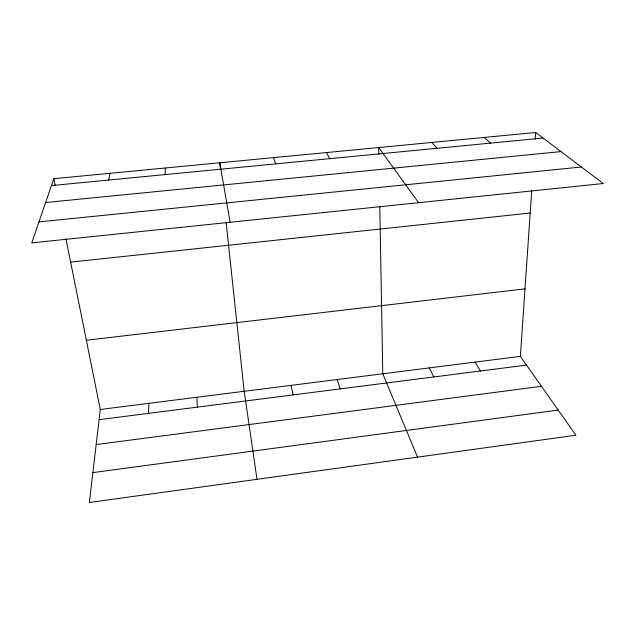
<?xml version="1.0" encoding="UTF-8"?>
<svg xmlns="http://www.w3.org/2000/svg" width="635" height="635" viewBox="0 0 635 635"><rect width="100%" height="100%" fill="white"/><g stroke="black" fill="none" stroke-linecap="round" stroke-linejoin="round"><path stroke-width="0.95" d="M165.227 174.569L165.243 168.013M148.558 413.369L148.868 403.336M65.945 238.855L100.306 409.472L89.352 502.499L575.921 435.229L520.375 356.386L531.733 190.397M535.218 139.367L535.694 132.501L53.824 178.689L31.75 242.864L603.25 183.523L535.694 132.501M108.76 180.03L109.934 173.307M92.869 472.615L558.189 410.059M96.171 444.571L541.457 386.302M99.1 419.679L526.518 365.109M100.306 409.472L520.375 356.386M86.36 340.249L524.994 288.854M70.628 262.12L530.185 213.019M38.965 221.893L581.35 166.989M45.625 202.525L560.975 151.598M51.459 185.571L543.02 138.041M484.108 137.446L490.466 143.121M431.792 142.462L437.142 148.273M418.608 202.692L378.722 147.55L378.849 154.337M475.083 362.109L480.481 370.991M326.477 152.559L329.755 158.663M429.22 367.903L433.848 376.944M417.528 457.129L382.786 373.777L379.786 206.716M273.494 157.631L275.709 163.886M337.153 379.539L340.201 388.898M290.957 385.381L293.195 394.899M53.824 178.689L55.197 185.483M230.116 222.266L219.75 162.782L220.488 169.656M257 479.322L244.181 391.295L226.155 222.663M196.826 397.28L197.39 407.13"/></g></svg>
